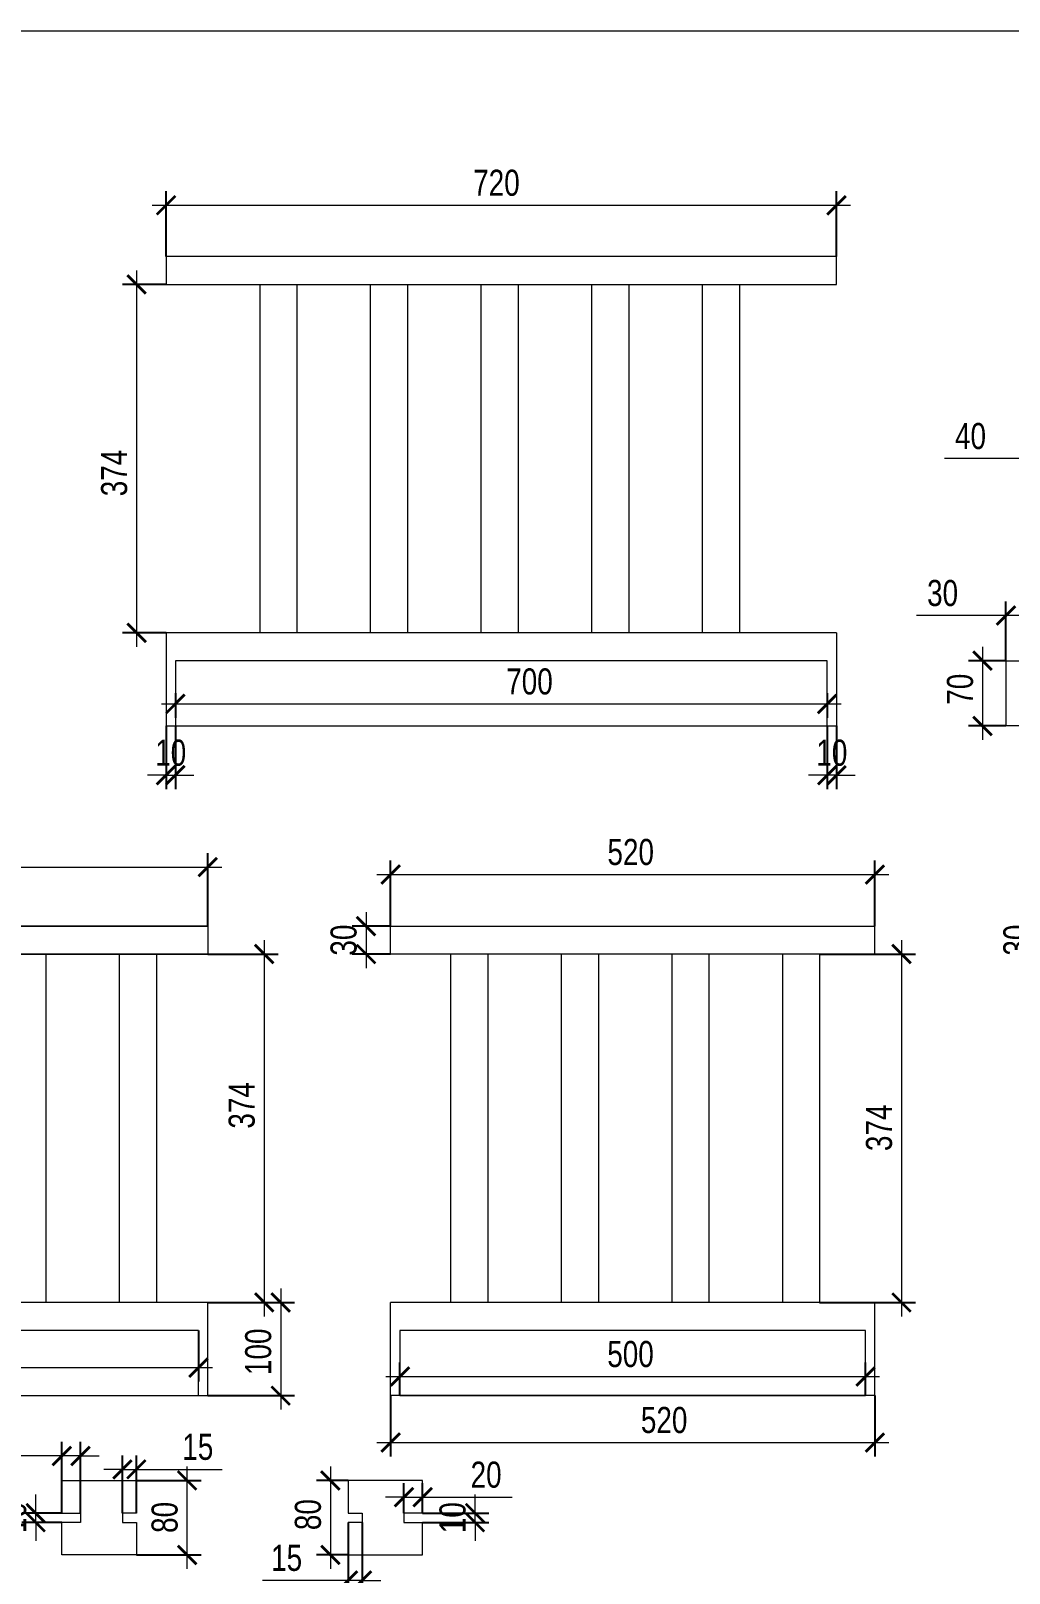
# Model space of a CAD drawing. Header units: millimetres. Extents: x -5205 to 16433, y 55921 to 73570.
# Drawn here: x -853 to 198, y 58227 to 59883 of the extents above; entities that cross this region are included whole.
import ezdxf

# ---------------------------------------------------------------- set-up
doc = ezdxf.new("R2010")
doc.units = ezdxf.units.MM
doc.layers.add('Размеры', color=7, linetype='Continuous', lineweight=15)
doc.layers.add('Размеры @ 10', color=7, linetype='Continuous', lineweight=15)
doc.styles.add('SFGOST', font='sfGOSTb.shx', dxfattribs={"width": 0.8})
doc.dimstyles.new('ALEX', dxfattribs={"dimtxt": 2.8, "dimasz": 2, "dimexe": 1.5, "dimexo": 0, "dimgap": 1, "dimtad": 1, "dimrnd": 0.001, "dimdsep": 46, "dimtxsty": 'SFGOST', "dimblk": 'ARCHTICK', "dimcen": 0, "dimdle": 1.5, "dimclrd": 1, "dimclre": 1, "dimadec": 4, "dimazin": 0, "dimtfac": 1, "dimtmove": 0, "dimatfit": 0, "dimfxl": 1, "dimtvp": 1.75, "dimtolj": 1, "dimlwd": -1, "dimarcsym": 2})

# ---------------------------------------------------------------- blocks, each defined once
blk = doc.blocks.new('_ArchTick')
at = {"color": 0, "linetype": 'ByBlock', "const_width": 0.15}
blk.add_lwpolyline([(-0.5, -0.5), (0.5, 0.5)], dxfattribs=at)
blk = doc.blocks.new('*D467')
at = {"layer": 'Defpoints', "color": 0}
for p in [(-847.6, 58291.5), (-819.5, 58291.5), (-819.5, 58281.5)]:
    blk.add_point(p, dxfattribs=at)
at = {"layer": 'Размеры', "color": 1}
for p, q in [((-847.6, 58291.5), (-847.6, 58311.5)), ((-847.6, 58281.5), (-847.6, 58291.5)), ((-847.6, 58281.5), (-847.6, 58261.5))]:
    blk.add_line(p, q, dxfattribs=at)
at = {"layer": 'Размеры', "color": 1, "lineweight": -2}
for p, q in [((-819.5, 58291.5), (-862.6, 58291.5)), ((-819.5, 58281.5), (-862.6, 58281.5))]:
    blk.add_line(p, q, dxfattribs=at)
at = {"layer": 'Размеры', "color": 1, "xscale": 20, "yscale": 20, "zscale": 20}
for p, rotation in [((-847.6, 58291.5), 270), ((-847.6, 58281.5), 90)]:
    blk.add_blockref('_ArchTick', p, dxfattribs=dict(at, rotation=rotation))
at = {"layer": 'Размеры', "color": 0, "insert": (-871.6, 58286.5), "char_height": 28, "attachment_point": 5, "rotation": 90, "style": 'SFGOST'}
blk.add_mtext('\\A1;10', dxfattribs=at)
blk = doc.blocks.new('*D468')
at = {"layer": 'Defpoints', "color": 0}
for p in [(-754.5, 58338.4), (-754.5, 58291.5), (-739.5, 58291.5)]:
    blk.add_point(p, dxfattribs=at)
at = {"layer": 'Размеры', "color": 1, "lineweight": -2}
for p, q in [((-754.5, 58291.5), (-754.5, 58353.4)), ((-739.5, 58291.5), (-739.5, 58353.4))]:
    blk.add_line(p, q, dxfattribs=at)
at = {"layer": 'Размеры', "color": 1}
for p, q in [((-754.5, 58338.4), (-774.5, 58338.4)), ((-754.5, 58338.4), (-739.5, 58338.4)), ((-739.5, 58338.4), (-647.5, 58338.4))]:
    blk.add_line(p, q, dxfattribs=at)
at = {"layer": 'Размеры', "color": 1, "xscale": 20, "yscale": 20, "zscale": 20}
blk.add_blockref('_ArchTick', (-754.5, 58338.4), dxfattribs=at)
at = {"layer": 'Размеры', "color": 1, "xscale": 20, "yscale": 20, "zscale": 20, "rotation": 180}
blk.add_blockref('_ArchTick', (-739.5, 58338.4), dxfattribs=at)
at = {"layer": 'Размеры', "color": 0, "insert": (-673.5, 58362.4), "char_height": 28, "attachment_point": 5, "style": 'SFGOST'}
blk.add_mtext('\\A1;15', dxfattribs=at)
blk = doc.blocks.new('*D469')
at = {"layer": 'Defpoints', "color": 0}
for p in [(-799.5, 58352.8), (-819.5, 58291.5), (-799.5, 58291.5)]:
    blk.add_point(p, dxfattribs=at)
at = {"layer": 'Размеры', "color": 1, "lineweight": -2}
for p, q in [((-819.5, 58291.5), (-819.5, 58367.8)), ((-799.5, 58291.5), (-799.5, 58367.8))]:
    blk.add_line(p, q, dxfattribs=at)
at = {"layer": 'Размеры', "color": 1}
for p, q in [((-819.5, 58352.8), (-915.7, 58352.8)), ((-799.5, 58352.8), (-819.5, 58352.8)), ((-799.5, 58352.8), (-779.5, 58352.8))]:
    blk.add_line(p, q, dxfattribs=at)
at = {"layer": 'Размеры', "color": 1, "xscale": 20, "yscale": 20, "zscale": 20}
blk.add_blockref('_ArchTick', (-819.5, 58352.8), dxfattribs=at)
at = {"layer": 'Размеры', "color": 1, "xscale": 20, "yscale": 20, "zscale": 20, "rotation": 180}
blk.add_blockref('_ArchTick', (-799.5, 58352.8), dxfattribs=at)
at = {"layer": 'Размеры', "color": 0, "insert": (-887.6, 58376.8), "char_height": 28, "attachment_point": 5, "style": 'SFGOST'}
blk.add_mtext('\\A1;20', dxfattribs=at)
blk = doc.blocks.new('*D470')
at = {"layer": 'Defpoints', "color": 0}
for p in [(-739.5, 58326.5), (-685, 58326.5), (-739.5, 58246.5)]:
    blk.add_point(p, dxfattribs=at)
at = {"layer": 'Размеры', "color": 1, "lineweight": -2}
for p, q in [((-739.5, 58326.5), (-670, 58326.5)), ((-739.5, 58246.5), (-670, 58246.5))]:
    blk.add_line(p, q, dxfattribs=at)
at = {"layer": 'Размеры', "color": 1}
blk.add_line((-685, 58231.5), (-685, 58341.5), dxfattribs=at)
at = {"layer": 'Размеры', "color": 1, "xscale": 20, "yscale": 20, "zscale": 20}
for p, rotation in [((-685, 58326.5), 90), ((-685, 58246.5), 270)]:
    blk.add_blockref('_ArchTick', p, dxfattribs=dict(at, rotation=rotation))
at = {"layer": 'Размеры', "color": 0, "insert": (-709, 58286.8), "char_height": 28, "attachment_point": 5, "rotation": 90, "style": 'SFGOST'}
blk.add_mtext('\\A1;80', dxfattribs=at)
blk = doc.blocks.new('*D471')
at = {"layer": 'Defpoints', "color": 0}
for p in [(-512.1, 58281.5), (-497.1, 58281.5), (-512.1, 58219.2)]:
    blk.add_point(p, dxfattribs=at)
at = {"layer": 'Размеры', "color": 1, "lineweight": -2}
for p, q in [((-512.1, 58281.5), (-512.1, 58204.2)), ((-497.1, 58281.5), (-497.1, 58204.2))]:
    blk.add_line(p, q, dxfattribs=at)
at = {"layer": 'Размеры', "color": 1}
for p, q in [((-512.1, 58219.2), (-604.1, 58219.2)), ((-497.1, 58219.2), (-512.1, 58219.2)), ((-497.1, 58219.2), (-477.1, 58219.2))]:
    blk.add_line(p, q, dxfattribs=at)
at = {"layer": 'Размеры', "color": 1, "xscale": 20, "yscale": 20, "zscale": 20}
blk.add_blockref('_ArchTick', (-512.1, 58219.2), dxfattribs=at)
at = {"layer": 'Размеры', "color": 1, "xscale": 20, "yscale": 20, "zscale": 20, "rotation": 180}
blk.add_blockref('_ArchTick', (-497.1, 58219.2), dxfattribs=at)
at = {"layer": 'Размеры', "color": 0, "insert": (-578.1, 58243.2), "char_height": 28, "attachment_point": 5, "style": 'SFGOST'}
blk.add_mtext('\\A1;15', dxfattribs=at)
blk = doc.blocks.new('*D472')
at = {"layer": 'Defpoints', "color": 0}
for p in [(-432.1, 58308.5), (-452.1, 58291.5), (-432.1, 58291.5)]:
    blk.add_point(p, dxfattribs=at)
at = {"layer": 'Размеры', "color": 1, "lineweight": -2}
for p, q in [((-452.1, 58291.5), (-452.1, 58323.5)), ((-432.1, 58291.5), (-432.1, 58323.5))]:
    blk.add_line(p, q, dxfattribs=at)
at = {"layer": 'Размеры', "color": 1}
for p, q in [((-452.1, 58308.5), (-472.1, 58308.5)), ((-452.1, 58308.5), (-432.1, 58308.5)), ((-432.1, 58308.5), (-335.8, 58308.5))]:
    blk.add_line(p, q, dxfattribs=at)
at = {"layer": 'Размеры', "color": 1, "xscale": 20, "yscale": 20, "zscale": 20}
blk.add_blockref('_ArchTick', (-452.1, 58308.5), dxfattribs=at)
at = {"layer": 'Размеры', "color": 1, "xscale": 20, "yscale": 20, "zscale": 20, "rotation": 180}
blk.add_blockref('_ArchTick', (-432.1, 58308.5), dxfattribs=at)
at = {"layer": 'Размеры', "color": 0, "insert": (-363.9, 58332.5), "char_height": 28, "attachment_point": 5, "style": 'SFGOST'}
blk.add_mtext('\\A1;20', dxfattribs=at)
blk = doc.blocks.new('*D473')
at = {"layer": 'Defpoints', "color": 0}
for p in [(-512.1, 58326.5), (-531.1, 58246.5), (-512.1, 58246.5)]:
    blk.add_point(p, dxfattribs=at)
at = {"layer": 'Размеры', "color": 1, "lineweight": -2}
for p, q in [((-512.1, 58326.5), (-546.1, 58326.5)), ((-512.1, 58246.5), (-546.1, 58246.5))]:
    blk.add_line(p, q, dxfattribs=at)
at = {"layer": 'Размеры', "color": 1}
blk.add_line((-531.1, 58341.5), (-531.1, 58231.5), dxfattribs=at)
at = {"layer": 'Размеры', "color": 1, "xscale": 20, "yscale": 20, "zscale": 20}
for p, rotation in [((-531.1, 58326.5), 90), ((-531.1, 58246.5), 270)]:
    blk.add_blockref('_ArchTick', p, dxfattribs=dict(at, rotation=rotation))
at = {"layer": 'Размеры', "color": 0, "insert": (-555.1, 58289.8), "char_height": 28, "attachment_point": 5, "rotation": 90, "style": 'SFGOST'}
blk.add_mtext('\\A1;80', dxfattribs=at)
blk = doc.blocks.new('*D479')
at = {"layer": 'Defpoints', "color": 0}
for p in [(-432.1, 58291.5), (-432.1, 58281.5), (-375.8, 58291.5)]:
    blk.add_point(p, dxfattribs=at)
at = {"layer": 'Размеры', "color": 1}
for p, q in [((-375.8, 58291.5), (-375.8, 58311.5)), ((-375.8, 58281.5), (-375.8, 58291.5)), ((-375.8, 58281.5), (-375.8, 58261.5))]:
    blk.add_line(p, q, dxfattribs=at)
at = {"layer": 'Размеры', "color": 1, "lineweight": -2}
for p, q in [((-432.1, 58291.5), (-360.8, 58291.5)), ((-432.1, 58281.5), (-360.8, 58281.5))]:
    blk.add_line(p, q, dxfattribs=at)
at = {"layer": 'Размеры', "color": 1, "xscale": 20, "yscale": 20, "zscale": 20}
for p, rotation in [((-375.8, 58291.5), 270), ((-375.8, 58281.5), 90)]:
    blk.add_blockref('_ArchTick', p, dxfattribs=dict(at, rotation=rotation))
at = {"layer": 'Размеры', "color": 0, "insert": (-399.8, 58286.5), "char_height": 28, "attachment_point": 5, "rotation": 90, "style": 'SFGOST'}
blk.add_mtext('\\A1;10', dxfattribs=at)
blk = doc.blocks.new('*D587')
at = {"layer": 'Defpoints', "color": 0}
for p in [(229.7, 58921.5), (244.5, 58921.5), (244.5, 58891.5)]:
    blk.add_point(p, dxfattribs=at)
at = {"layer": 'Размеры', "color": 1}
blk.add_line((229.7, 58876.5), (229.7, 58936.5), dxfattribs=at)
at = {"layer": 'Размеры', "color": 1, "lineweight": -2}
for p, q in [((244.5, 58921.5), (214.7, 58921.5)), ((244.5, 58891.5), (214.7, 58891.5))]:
    blk.add_line(p, q, dxfattribs=at)
at = {"layer": 'Размеры', "color": 1, "xscale": 20, "yscale": 20, "zscale": 20}
for p, rotation in [((229.7, 58921.5), 90), ((229.7, 58891.5), 270)]:
    blk.add_blockref('_ArchTick', p, dxfattribs=dict(at, rotation=rotation))
at = {"layer": 'Размеры', "color": 0, "insert": (205.7, 58906.5), "char_height": 28, "attachment_point": 5, "rotation": 90, "style": 'SFGOST'}
blk.add_mtext('\\A1;30', dxfattribs=at)
blk = doc.blocks.new('*D589')
at = {"layer": 'Defpoints', "color": 0}
for p in [(53.6, 58976.9), (-466.4, 58921.5), (53.6, 58921.5)]:
    blk.add_point(p, dxfattribs=at)
at = {"layer": 'Размеры', "color": 1, "lineweight": -2}
for p, q in [((-466.4, 58921.5), (-466.4, 58991.9)), ((53.6, 58921.5), (53.6, 58991.9))]:
    blk.add_line(p, q, dxfattribs=at)
at = {"layer": 'Размеры', "color": 1}
blk.add_line((-481.4, 58976.9), (68.6, 58976.9), dxfattribs=at)
at = {"layer": 'Размеры', "color": 1, "xscale": 20, "yscale": 20, "zscale": 20, "rotation": 180}
blk.add_blockref('_ArchTick', (-466.4, 58976.9), dxfattribs=at)
at = {"layer": 'Размеры', "color": 1, "xscale": 20, "yscale": 20, "zscale": 20}
blk.add_blockref('_ArchTick', (53.6, 58976.9), dxfattribs=at)
at = {"layer": 'Размеры', "color": 0, "insert": (-208.6, 59000.9), "char_height": 28, "attachment_point": 5, "style": 'SFGOST'}
blk.add_mtext('\\A1;520', dxfattribs=at)
blk = doc.blocks.new('*D590')
at = {"layer": 'Defpoints', "color": 0}
for p in [(-5.8, 58891.5), (-5.8, 58517.5), (82.2, 58517.5)]:
    blk.add_point(p, dxfattribs=at)
at = {"layer": 'Размеры', "color": 1}
blk.add_line((82.2, 58906.5), (82.2, 58502.5), dxfattribs=at)
at = {"layer": 'Размеры', "color": 1, "lineweight": -2}
for p, q in [((-5.8, 58891.5), (97.2, 58891.5)), ((-5.8, 58517.5), (97.2, 58517.5))]:
    blk.add_line(p, q, dxfattribs=at)
at = {"layer": 'Размеры', "color": 1, "xscale": 20, "yscale": 20, "zscale": 20}
for p, rotation in [((82.2, 58891.5), 90), ((82.2, 58517.5), 270)]:
    blk.add_blockref('_ArchTick', p, dxfattribs=dict(at, rotation=rotation))
at = {"layer": 'Размеры', "color": 0, "insert": (58.2, 58705), "char_height": 28, "attachment_point": 5, "rotation": 90, "style": 'SFGOST'}
blk.add_mtext('\\A1;374', dxfattribs=at)
blk = doc.blocks.new('*D591')
at = {"layer": 'Defpoints', "color": 0}
for p in [(-466.4, 58921.5), (-492.8, 58891.5), (-466.4, 58891.5)]:
    blk.add_point(p, dxfattribs=at)
at = {"layer": 'Размеры', "color": 1}
blk.add_line((-492.8, 58936.5), (-492.8, 58876.5), dxfattribs=at)
at = {"layer": 'Размеры', "color": 1, "lineweight": -2}
for p, q in [((-466.4, 58921.5), (-507.8, 58921.5)), ((-466.4, 58891.5), (-507.8, 58891.5))]:
    blk.add_line(p, q, dxfattribs=at)
at = {"layer": 'Размеры', "color": 1, "xscale": 20, "yscale": 20, "zscale": 20}
for p, rotation in [((-492.8, 58921.5), 90), ((-492.8, 58891.5), 270)]:
    blk.add_blockref('_ArchTick', p, dxfattribs=dict(at, rotation=rotation))
at = {"layer": 'Размеры', "color": 0, "insert": (-516.8, 58906.5), "char_height": 28, "attachment_point": 5, "rotation": 90, "style": 'SFGOST'}
blk.add_mtext('\\A1;30', dxfattribs=at)
blk = doc.blocks.new('*D592')
at = {"layer": 'Defpoints', "color": 0}
for p in [(43.6, 58438), (-456.4, 58417.5), (43.6, 58417.5)]:
    blk.add_point(p, dxfattribs=at)
at = {"layer": 'Размеры', "color": 1, "lineweight": -2}
for p, q in [((-456.4, 58417.5), (-456.4, 58453)), ((43.6, 58417.5), (43.6, 58453))]:
    blk.add_line(p, q, dxfattribs=at)
at = {"layer": 'Размеры', "color": 1}
blk.add_line((-471.4, 58438), (58.6, 58438), dxfattribs=at)
at = {"layer": 'Размеры', "color": 1, "xscale": 20, "yscale": 20, "zscale": 20, "rotation": 180}
blk.add_blockref('_ArchTick', (-456.4, 58438), dxfattribs=at)
at = {"layer": 'Размеры', "color": 1, "xscale": 20, "yscale": 20, "zscale": 20}
blk.add_blockref('_ArchTick', (43.6, 58438), dxfattribs=at)
at = {"layer": 'Размеры', "color": 0, "insert": (-208.8, 58462), "char_height": 28, "attachment_point": 5, "style": 'SFGOST'}
blk.add_mtext('\\A1;500', dxfattribs=at)
blk = doc.blocks.new('*D593')
at = {"layer": 'Defpoints', "color": 0}
for p in [(-466.4, 58417.5), (53.6, 58417.5), (53.6, 58367.2)]:
    blk.add_point(p, dxfattribs=at)
at = {"layer": 'Размеры', "color": 1, "lineweight": -2}
for p, q in [((-466.4, 58417.5), (-466.4, 58352.2)), ((53.6, 58417.5), (53.6, 58352.2))]:
    blk.add_line(p, q, dxfattribs=at)
at = {"layer": 'Размеры', "color": 1}
blk.add_line((-481.4, 58367.2), (68.6, 58367.2), dxfattribs=at)
at = {"layer": 'Размеры', "color": 1, "xscale": 20, "yscale": 20, "zscale": 20, "rotation": 180}
blk.add_blockref('_ArchTick', (-466.4, 58367.2), dxfattribs=at)
at = {"layer": 'Размеры', "color": 1, "xscale": 20, "yscale": 20, "zscale": 20}
blk.add_blockref('_ArchTick', (53.6, 58367.2), dxfattribs=at)
at = {"layer": 'Размеры', "color": 0, "insert": (-172.7, 58391.2), "char_height": 28, "attachment_point": 5, "style": 'SFGOST'}
blk.add_mtext('\\A1;520', dxfattribs=at)
blk = doc.blocks.new('*D594')
at = {"layer": 'Defpoints', "color": 0}
for p in [(-662.8, 58984.9), (-2002.8, 58921.5), (-662.8, 58921.5)]:
    blk.add_point(p, dxfattribs=at)
at = {"layer": 'Размеры', "color": 1, "lineweight": -2}
for p, q in [((-2002.8, 58921.5), (-2002.8, 58999.9)), ((-662.8, 58921.5), (-662.8, 58999.9))]:
    blk.add_line(p, q, dxfattribs=at)
at = {"layer": 'Размеры', "color": 1}
blk.add_line((-2017.8, 58984.9), (-647.8, 58984.9), dxfattribs=at)
at = {"layer": 'Размеры', "color": 1, "xscale": 20, "yscale": 20, "zscale": 20, "rotation": 180}
blk.add_blockref('_ArchTick', (-2002.8, 58984.9), dxfattribs=at)
at = {"layer": 'Размеры', "color": 1, "xscale": 20, "yscale": 20, "zscale": 20}
blk.add_blockref('_ArchTick', (-662.8, 58984.9), dxfattribs=at)
at = {"layer": 'Размеры', "color": 0, "insert": (-1338.7, 59008.9), "char_height": 28, "attachment_point": 5, "style": 'SFGOST'}
blk.add_mtext('\\A1;1340', dxfattribs=at)
blk = doc.blocks.new('*D595')
at = {"layer": 'Defpoints', "color": 0}
for p in [(-1992.8, 58487.5), (-672.8, 58487.5), (-672.8, 58447.6)]:
    blk.add_point(p, dxfattribs=at)
at = {"layer": 'Размеры', "color": 1, "lineweight": -2}
for p, q in [((-1992.8, 58487.5), (-1992.8, 58432.6)), ((-672.8, 58487.5), (-672.8, 58432.6))]:
    blk.add_line(p, q, dxfattribs=at)
at = {"layer": 'Размеры', "color": 1}
blk.add_line((-2007.8, 58447.6), (-657.8, 58447.6), dxfattribs=at)
at = {"layer": 'Размеры', "color": 1, "xscale": 20, "yscale": 20, "zscale": 20, "rotation": 180}
blk.add_blockref('_ArchTick', (-1992.8, 58447.6), dxfattribs=at)
at = {"layer": 'Размеры', "color": 1, "xscale": 20, "yscale": 20, "zscale": 20}
blk.add_blockref('_ArchTick', (-672.8, 58447.6), dxfattribs=at)
at = {"layer": 'Размеры', "color": 0, "insert": (-1149, 58471.6), "char_height": 28, "attachment_point": 5, "style": 'SFGOST'}
blk.add_mtext('\\A1;1320', dxfattribs=at)
blk = doc.blocks.new('*D597')
at = {"layer": 'Defpoints', "color": 0}
for p in [(-662.8, 58517.5), (-662.8, 58417.5), (-584.5, 58417.5)]:
    blk.add_point(p, dxfattribs=at)
at = {"layer": 'Размеры', "color": 1}
blk.add_line((-584.5, 58532.5), (-584.5, 58402.5), dxfattribs=at)
at = {"layer": 'Размеры', "color": 1, "lineweight": -2}
for p, q in [((-662.8, 58517.5), (-569.5, 58517.5)), ((-662.8, 58417.5), (-569.5, 58417.5))]:
    blk.add_line(p, q, dxfattribs=at)
at = {"layer": 'Размеры', "color": 1, "xscale": 20, "yscale": 20, "zscale": 20}
for p, rotation in [((-584.5, 58517.5), 90), ((-584.5, 58417.5), 270)]:
    blk.add_blockref('_ArchTick', p, dxfattribs=dict(at, rotation=rotation))
at = {"layer": 'Размеры', "color": 0, "insert": (-608.5, 58464.6), "char_height": 28, "attachment_point": 5, "rotation": 90, "style": 'SFGOST'}
blk.add_mtext('\\A1;100', dxfattribs=at)
blk = doc.blocks.new('*D598')
at = {"layer": 'Defpoints', "color": 0}
for p in [(-662.8, 58891.5), (-662.8, 58517.5), (-602.2, 58517.5)]:
    blk.add_point(p, dxfattribs=at)
at = {"layer": 'Размеры', "color": 1}
blk.add_line((-602.2, 58906.5), (-602.2, 58502.5), dxfattribs=at)
at = {"layer": 'Размеры', "color": 1, "lineweight": -2}
for p, q in [((-662.8, 58891.5), (-587.2, 58891.5)), ((-662.8, 58517.5), (-587.2, 58517.5))]:
    blk.add_line(p, q, dxfattribs=at)
at = {"layer": 'Размеры', "color": 1, "xscale": 20, "yscale": 20, "zscale": 20}
for p, rotation in [((-602.2, 58891.5), 90), ((-602.2, 58517.5), 270)]:
    blk.add_blockref('_ArchTick', p, dxfattribs=dict(at, rotation=rotation))
at = {"layer": 'Размеры', "color": 0, "insert": (-626.2, 58729.1), "char_height": 28, "attachment_point": 5, "rotation": 90, "style": 'SFGOST'}
blk.add_mtext('\\A1;374', dxfattribs=at)
blk = doc.blocks.new('*D614')
at = {"layer": 'Defpoints', "color": 0}
for p in [(194.4, 59254.9), (194.4, 59206.4), (224.4, 59206.4)]:
    blk.add_point(p, dxfattribs=at)
at = {"layer": 'Размеры', "color": 1, "lineweight": -2}
for p, q in [((194.4, 59206.4), (194.4, 59269.9)), ((224.4, 59206.4), (224.4, 59269.9))]:
    blk.add_line(p, q, dxfattribs=at)
at = {"layer": 'Размеры', "color": 1}
for p, q in [((194.4, 59254.9), (98.2, 59254.9)), ((224.4, 59254.9), (194.4, 59254.9)), ((224.4, 59254.9), (244.4, 59254.9))]:
    blk.add_line(p, q, dxfattribs=at)
at = {"layer": 'Размеры', "color": 1, "xscale": 20, "yscale": 20, "zscale": 20}
blk.add_blockref('_ArchTick', (194.4, 59254.9), dxfattribs=at)
at = {"layer": 'Размеры', "color": 1, "xscale": 20, "yscale": 20, "zscale": 20, "rotation": 180}
blk.add_blockref('_ArchTick', (224.4, 59254.9), dxfattribs=at)
at = {"layer": 'Размеры', "color": 0, "insert": (126.3, 59278.9), "char_height": 28, "attachment_point": 5, "style": 'SFGOST'}
blk.add_mtext('\\A1;30', dxfattribs=at)
blk = doc.blocks.new('*D615')
at = {"layer": 'Defpoints', "color": 0}
for p in [(194.4, 59206.4), (169.2, 59136.4), (194.4, 59136.4)]:
    blk.add_point(p, dxfattribs=at)
at = {"layer": 'Размеры', "color": 1}
blk.add_line((169.2, 59221.4), (169.2, 59121.4), dxfattribs=at)
at = {"layer": 'Размеры', "color": 1, "lineweight": -2}
for p, q in [((194.4, 59206.4), (154.2, 59206.4)), ((194.4, 59136.4), (154.2, 59136.4))]:
    blk.add_line(p, q, dxfattribs=at)
at = {"layer": 'Размеры', "color": 1, "xscale": 20, "yscale": 20, "zscale": 20}
for p, rotation in [((169.2, 59206.4), 90), ((169.2, 59136.4), 270)]:
    blk.add_blockref('_ArchTick', p, dxfattribs=dict(at, rotation=rotation))
at = {"layer": 'Размеры', "color": 0, "insert": (145.2, 59175.8), "char_height": 28, "attachment_point": 5, "rotation": 90, "style": 'SFGOST'}
blk.add_mtext('\\A1;70', dxfattribs=at)
blk = doc.blocks.new('*D616')
at = {"layer": 'Defpoints', "color": 0}
for p in [(224.4, 59423.4), (224.4, 59423.4), (264.4, 59423.4)]:
    blk.add_point(p, dxfattribs=at)
at = {"layer": 'Размеры', "color": 1, "lineweight": -2}
for p, q in [((224.4, 59423.4), (224.4, 59438.4)), ((264.4, 59423.4), (264.4, 59438.4))]:
    blk.add_line(p, q, dxfattribs=at)
at = {"layer": 'Размеры', "color": 1}
for p, q in [((224.4, 59423.4), (128.2, 59423.4)), ((264.4, 59423.4), (224.4, 59423.4)), ((264.4, 59423.4), (284.4, 59423.4))]:
    blk.add_line(p, q, dxfattribs=at)
at = {"layer": 'Размеры', "color": 1, "xscale": 20, "yscale": 20, "zscale": 20}
blk.add_blockref('_ArchTick', (224.4, 59423.4), dxfattribs=at)
at = {"layer": 'Размеры', "color": 1, "xscale": 20, "yscale": 20, "zscale": 20, "rotation": 180}
blk.add_blockref('_ArchTick', (264.4, 59423.4), dxfattribs=at)
at = {"layer": 'Размеры', "color": 0, "insert": (156.3, 59447.4), "char_height": 28, "attachment_point": 5, "style": 'SFGOST'}
blk.add_mtext('\\A1;40', dxfattribs=at)
blk = doc.blocks.new('*D617')
at = {"layer": 'Defpoints', "color": 0}
for p in [(12.4, 59695.3), (-707.6, 59640.4), (12.4, 59640.4)]:
    blk.add_point(p, dxfattribs=at)
at = {"layer": 'Размеры', "color": 1, "lineweight": -2}
for p, q in [((-707.6, 59640.4), (-707.6, 59710.3)), ((12.4, 59640.4), (12.4, 59710.3))]:
    blk.add_line(p, q, dxfattribs=at)
at = {"layer": 'Размеры', "color": 1}
blk.add_line((-722.6, 59695.3), (27.4, 59695.3), dxfattribs=at)
at = {"layer": 'Размеры', "color": 1, "xscale": 20, "yscale": 20, "zscale": 20, "rotation": 180}
blk.add_blockref('_ArchTick', (-707.6, 59695.3), dxfattribs=at)
at = {"layer": 'Размеры', "color": 1, "xscale": 20, "yscale": 20, "zscale": 20}
blk.add_blockref('_ArchTick', (12.4, 59695.3), dxfattribs=at)
at = {"layer": 'Размеры', "color": 0, "insert": (-352.8, 59719.3), "char_height": 28, "attachment_point": 5, "style": 'SFGOST'}
blk.add_mtext('\\A1;720', dxfattribs=at)
blk = doc.blocks.new('*D618')
at = {"layer": 'Defpoints', "color": 0}
for p in [(-697.6, 59171.4), (2.4, 59171.4), (2.4, 59160)]:
    blk.add_point(p, dxfattribs=at)
at = {"layer": 'Размеры', "color": 1, "lineweight": -2}
for p, q in [((-697.6, 59171.4), (-697.6, 59145)), ((2.4, 59171.4), (2.4, 59145))]:
    blk.add_line(p, q, dxfattribs=at)
at = {"layer": 'Размеры', "color": 1}
blk.add_line((-712.6, 59160), (17.4, 59160), dxfattribs=at)
at = {"layer": 'Размеры', "color": 1, "xscale": 20, "yscale": 20, "zscale": 20, "rotation": 180}
blk.add_blockref('_ArchTick', (-697.6, 59160), dxfattribs=at)
at = {"layer": 'Размеры', "color": 1, "xscale": 20, "yscale": 20, "zscale": 20}
blk.add_blockref('_ArchTick', (2.4, 59160), dxfattribs=at)
at = {"layer": 'Размеры', "color": 0, "insert": (-317.3, 59184), "char_height": 28, "attachment_point": 5, "style": 'SFGOST'}
blk.add_mtext('\\A1;700', dxfattribs=at)
blk = doc.blocks.new('*D619')
at = {"layer": 'Defpoints', "color": 0}
for p in [(-707.6, 59136.4), (-697.6, 59136.4), (-697.6, 59083.5)]:
    blk.add_point(p, dxfattribs=at)
at = {"layer": 'Размеры', "color": 1, "lineweight": -2}
for p, q in [((-707.6, 59136.4), (-707.6, 59068.5)), ((-697.6, 59136.4), (-697.6, 59068.5))]:
    blk.add_line(p, q, dxfattribs=at)
at = {"layer": 'Размеры', "color": 1}
for p, q in [((-707.6, 59083.5), (-727.6, 59083.5)), ((-707.6, 59083.5), (-697.6, 59083.5)), ((-697.6, 59083.5), (-677.6, 59083.5))]:
    blk.add_line(p, q, dxfattribs=at)
at = {"layer": 'Размеры', "color": 1, "xscale": 20, "yscale": 20, "zscale": 20}
blk.add_blockref('_ArchTick', (-707.6, 59083.5), dxfattribs=at)
at = {"layer": 'Размеры', "color": 1, "xscale": 20, "yscale": 20, "zscale": 20, "rotation": 180}
blk.add_blockref('_ArchTick', (-697.6, 59083.5), dxfattribs=at)
at = {"layer": 'Размеры', "color": 0, "insert": (-702.6, 59107.5), "char_height": 28, "attachment_point": 5, "style": 'SFGOST'}
blk.add_mtext('\\A1;10', dxfattribs=at)
blk = doc.blocks.new('*D620')
at = {"layer": 'Defpoints', "color": 0}
for p in [(2.4, 59136.4), (12.4, 59136.4), (2.4, 59083.5)]:
    blk.add_point(p, dxfattribs=at)
at = {"layer": 'Размеры', "color": 1, "lineweight": -2}
for p, q in [((2.4, 59136.4), (2.4, 59068.5)), ((12.4, 59136.4), (12.4, 59068.5))]:
    blk.add_line(p, q, dxfattribs=at)
at = {"layer": 'Размеры', "color": 1}
for p, q in [((2.4, 59083.5), (-17.6, 59083.5)), ((12.4, 59083.5), (2.4, 59083.5)), ((12.4, 59083.5), (32.4, 59083.5))]:
    blk.add_line(p, q, dxfattribs=at)
at = {"layer": 'Размеры', "color": 1, "xscale": 20, "yscale": 20, "zscale": 20}
blk.add_blockref('_ArchTick', (2.4, 59083.5), dxfattribs=at)
at = {"layer": 'Размеры', "color": 1, "xscale": 20, "yscale": 20, "zscale": 20, "rotation": 180}
blk.add_blockref('_ArchTick', (12.4, 59083.5), dxfattribs=at)
at = {"layer": 'Размеры', "color": 0, "insert": (7.4, 59107.5), "char_height": 28, "attachment_point": 5, "style": 'SFGOST'}
blk.add_mtext('\\A1;10', dxfattribs=at)
blk = doc.blocks.new('*D626')
at = {"layer": 'Defpoints', "color": 0}
for p in [(-707.6, 59610.4), (-739.2, 59236.4), (-707.6, 59236.4)]:
    blk.add_point(p, dxfattribs=at)
at = {"layer": 'Размеры', "color": 1}
blk.add_line((-739.2, 59625.4), (-739.2, 59221.4), dxfattribs=at)
at = {"layer": 'Размеры', "color": 1, "lineweight": -2}
for p, q in [((-707.6, 59610.4), (-754.2, 59610.4)), ((-707.6, 59236.4), (-754.2, 59236.4))]:
    blk.add_line(p, q, dxfattribs=at)
at = {"layer": 'Размеры', "color": 1, "xscale": 20, "yscale": 20, "zscale": 20}
for p, rotation in [((-739.2, 59610.4), 90), ((-739.2, 59236.4), 270)]:
    blk.add_blockref('_ArchTick', p, dxfattribs=dict(at, rotation=rotation))
at = {"layer": 'Размеры', "color": 0, "insert": (-763.2, 59407.9), "char_height": 28, "attachment_point": 5, "rotation": 90, "style": 'SFGOST'}
blk.add_mtext('\\A1;374', dxfattribs=at)

msp = doc.modelspace()

# ---------------------------------------------------------------- linework, layer by layer
at = {"layer": 'Размеры'}
for p, q in [((-607.021, 59610.429), (-607.021, 59236.429)), ((-567.021, 59610.429), (-567.021, 59236.429)), ((-488.22, 59610.429), (-488.22, 59236.429)), ((-448.22, 59610.429), (-448.22, 59236.429)), ((-369.419, 59610.429), (-369.419, 59236.429)), ((-329.419, 59610.429), (-329.419, 59236.429)), ((-250.618, 59610.429), (-250.618, 59236.429)), ((-210.618, 59610.429), (-210.618, 59236.429)), ((-131.817, 59610.429), (-131.817, 59236.429)), ((-91.817, 59610.429), (-91.817, 59236.429)), ((-707.56, 59236.429), (-707.56, 59136.429)), ((12.44, 59236.429), (-707.56, 59236.429)), ((12.44, 59236.429), (12.44, 59136.429)), ((-707.56, 59136.429), (12.44, 59136.429)), ((-662.806, 58921.547), (-2002.806, 58921.547)), ((-466.431, 58891.547), (-466.431, 58921.547)), ((-466.431, 58921.547), (53.569, 58921.547)), ((53.569, 58891.547), (53.569, 58921.547)), ((-836.586, 58891.547), (-836.586, 58517.547)), ((-757.785, 58891.547), (-757.785, 58517.547)), ((-717.785, 58891.547), (-717.785, 58517.547)), ((-402.174, 58891.547), (-402.174, 58517.547)), ((-362.174, 58891.547), (-362.174, 58517.547)), ((-283.373, 58891.547), (-283.373, 58517.547)), ((-243.373, 58891.547), (-243.373, 58517.547)), ((-164.572, 58891.547), (-164.572, 58517.547)), ((-124.572, 58891.547), (-124.572, 58517.547)), ((-45.771, 58891.547), (-45.771, 58517.547)), ((-5.771, 58891.547), (-5.771, 58517.547)), ((53.569, 58517.547), (-466.431, 58517.547)), ((-466.431, 58417.547), (-466.431, 58517.547)), ((53.569, 58417.547), (53.569, 58517.547)), ((-2002.806, 58417.547), (-662.806, 58417.547)), ((53.569, 58417.547), (-466.431, 58417.547))]:
    msp.add_line(p, q, dxfattribs=at)
for points in [[(-2360.611, 59882.538), (2170.117, 59882.538), (2170.117, 55936.199), (-2385.782, 55936.199), (-2385.782, 59882.538), (-2360.611, 59882.538)], [(-2002.806, 58891.547), (-662.806, 58891.547)], [(53.569, 58891.547), (-466.431, 58891.547)], [(-819.477, 58291.505), (-819.477, 58326.505), (-739.477, 58326.505), (-739.477, 58291.505)], [(-432.069, 58291.505), (-432.069, 58326.505), (-512.069, 58326.505), (-512.069, 58291.505)], [(-819.477, 58291.505), (-799.477, 58291.505), (-799.477, 58281.505), (-819.477, 58281.505)], [(-739.477, 58281.505), (-739.477, 58246.505), (-819.477, 58246.505), (-819.477, 58281.505)], [(-739.477, 58291.505), (-754.477, 58291.505), (-754.477, 58281.505), (-739.477, 58281.505)], [(-512.069, 58291.505), (-497.069, 58291.505), (-497.069, 58281.505), (-512.069, 58281.505)], [(-512.069, 58281.505), (-512.069, 58246.505), (-432.069, 58246.505), (-432.069, 58281.505)], [(-432.069, 58291.505), (-452.069, 58291.505), (-452.069, 58281.505), (-432.069, 58281.505)]]:
    msp.add_lwpolyline(points, dxfattribs=at)
for points in [[(-707.56, 59610.429), (12.44, 59610.429), (12.44, 59640.429), (-707.56, 59640.429)], [(2.44, 59136.429), (2.44, 59206.429), (-697.56, 59206.429), (-697.56, 59206.429), (-697.56, 59136.429), (2.44, 59136.429)], [(194.447, 59136.429), (194.447, 59206.429), (224.447, 59206.429), (224.447, 59136.429), (194.447, 59136.429)], [(-2002.806, 58891.547), (-2002.806, 58921.547), (-662.806, 58921.547), (-662.806, 58891.547)], [(-662.806, 58417.547), (-662.806, 58517.547), (-2002.806, 58517.547), (-2002.806, 58417.547)], [(-672.806, 58417.547), (-672.806, 58487.547), (-1992.806, 58487.547), (-1992.806, 58417.547), (-672.806, 58417.547)], [(43.569, 58417.547), (43.569, 58487.547), (-456.431, 58487.547), (-456.431, 58417.547), (43.569, 58417.547)]]:
    msp.add_lwpolyline(points, close=True, dxfattribs=at)

# ---------------------------------------------------------------- dimensions: what is measured, and where the dimension line sits
at = {"layer": 'Размеры @ 10'}
for base, p1, p2, picture, middle in [((12.44, 59695.324), (-707.56, 59640.429), (12.44, 59640.429), '*D617', (-352.753, 59695.324)), ((224.447, 59423.429), (264.447, 59423.429), (224.447, 59423.429), '*D616', (156.314, 59423.429)), ((194.447, 59254.896), (224.447, 59206.429), (194.447, 59206.429), '*D614', (126.314, 59254.896)), ((2.44, 59159.963), (-697.56, 59171.429), (2.44, 59171.429), '*D618', (-317.267, 59159.963)), ((-697.56, 59083.489), (-707.56, 59136.429), (-697.56, 59136.429), '*D619', (-702.56, 59083.489)), ((2.44, 59083.489), (12.44, 59136.429), (2.44, 59136.429), '*D620', (7.44, 59083.489)), ((-662.806, 58984.936), (-2002.806, 58921.547), (-662.806, 58921.547), '*D594', (-1338.716, 58984.936)), ((53.569, 58976.881), (-466.431, 58921.547), (53.569, 58921.547), '*D589', (-208.648, 58976.881)), ((-672.806, 58447.582), (-1992.806, 58487.547), (-672.806, 58487.547), '*D595', (-1149.049, 58447.582)), ((43.569, 58438.005), (-456.431, 58417.547), (43.569, 58417.547), '*D592', (-208.79, 58438.005)), ((53.569, 58367.21), (-466.431, 58417.547), (53.569, 58417.547), '*D593', (-172.735, 58367.21)), ((-799.477, 58352.771), (-819.477, 58291.505), (-799.477, 58291.505), '*D469', (-887.61, 58352.771)), ((-754.477, 58338.4), (-739.477, 58291.505), (-754.477, 58291.505), '*D468', (-673.477, 58338.4)), ((-432.069, 58308.459), (-452.069, 58291.505), (-432.069, 58291.505), '*D472', (-363.935, 58308.459)), ((-512.069, 58219.155), (-497.069, 58281.505), (-512.069, 58281.505), '*D471', (-578.069, 58219.155))]:
    dim = msp.add_linear_dim(base=base, p1=p1, p2=p2, dimstyle='ALEX', override={"dimscale": 10, "dimtix": 0, "dimtofl": 1, "dimtmove": 0, "dimatfit": 0}, dxfattribs=at)
    dim.commit()
    dim.dimension.update_dxf_attribs({"geometry": picture, "text_midpoint": middle, "dimtype": 128})
for base, p1, p2, picture, middle in [((-739.19, 59236.429), (-707.56, 59610.429), (-707.56, 59236.429), '*D626', (-739.19, 59407.891)), ((169.231, 59136.429), (194.447, 59206.429), (194.447, 59136.429), '*D615', (169.231, 59175.807)), ((-492.751, 58891.547), (-466.431, 58921.547), (-466.431, 58891.547), '*D591', (-492.751, 58906.547)), ((229.75, 58921.547), (244.5, 58891.547), (244.5, 58921.547), '*D587', (229.75, 58906.547)), ((-602.196, 58517.547), (-662.806, 58891.547), (-662.806, 58517.547), '*D598', (-602.196, 58729.128)), ((82.213, 58517.547), (-5.771, 58891.547), (-5.771, 58517.547), '*D590', (82.213, 58704.962)), ((-584.539, 58417.547), (-662.806, 58517.547), (-662.806, 58417.547), '*D597', (-584.539, 58464.637)), ((-685.038, 58326.505), (-739.477, 58246.505), (-739.477, 58326.505), '*D470', (-685.038, 58286.762)), ((-531.112, 58246.505), (-512.069, 58326.505), (-512.069, 58246.505), '*D473', (-531.112, 58289.824)), ((-847.575, 58291.505), (-819.477, 58281.505), (-819.477, 58291.505), '*D467', (-847.575, 58286.505)), ((-375.847, 58291.505), (-432.069, 58281.505), (-432.069, 58291.505), '*D479', (-375.847, 58286.505))]:
    dim = msp.add_linear_dim(base=base, p1=p1, p2=p2, angle=90, dimstyle='ALEX', override={"dimscale": 10, "dimtix": 0, "dimtofl": 1, "dimtmove": 0, "dimatfit": 0}, dxfattribs=at)
    dim.commit()
    dim.dimension.update_dxf_attribs({"geometry": picture, "text_midpoint": middle, "dimtype": 128})

doc.saveas('drawing.dxf')
